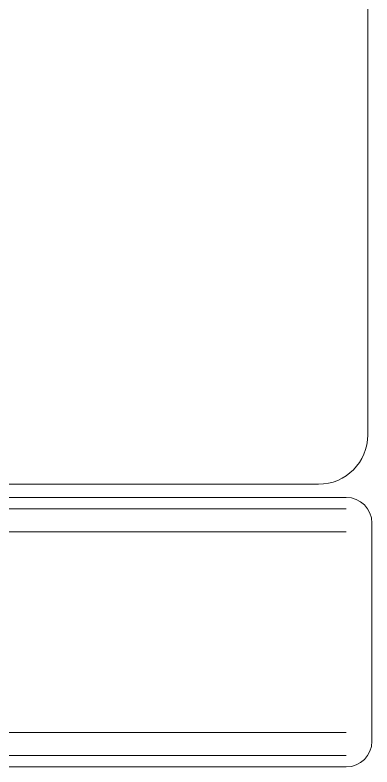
# Model space of a CAD drawing. Header units: millimetres. Extents: x -2143172 to 5255, y -610845 to 279739.
# Drawn here: x -1168093.1 to -1167909.8, y -589298 to -588911.3 of the extents above; entities that cross this region are included whole.
import ezdxf

# ---------------------------------------------------------------- set-up
doc = ezdxf.new("R2010")
doc.units = ezdxf.units.MM
doc.header["$LTSCALE"] = 30
doc.layers.add('LOADING', color=163, linetype='Continuous', lineweight=5)

# ---------------------------------------------------------------- blocks, each defined once
blk = doc.blocks.new('GF21008-P')
at = {"layer": 'LOADING'}
for p, q in [((0.68432, -0.20374), (0.79645, -0.20374)), ((0.02235, -0.20585), (0.63897, -0.20585)), ((0.67107, -0.77123), (0.67107, -0.21699)), ((0.67698, -0.77123), (0.67698, -0.21699)), ((0.6888, -0.77123), (0.6888, -0.21699)), ((0.79197, -0.76339), (0.79197, -0.21699)), ((0.80379, -0.76339), (0.80379, -0.21699)), ((0.8097, -0.76339), (0.8097, -0.21699)), ((0.66431, -0.74126), (0.66431, -0.23119))]:
    blk.add_line(p, q, dxfattribs=at)
for centre, radius, start, end in [((0.68432, -0.21699), 0.01325, 90, 180), ((0.79645, -0.21699), 0.01325, 0, 90), ((0.63897, -0.23119), 0.02534, 0, 90)]:
    blk.add_arc(centre, radius, start, end, dxfattribs=at)

msp = doc.modelspace()

# ---------------------------------------------------------------- block references
at = {"layer": 'LOADING', "xscale": 1000, "yscale": 1000, "zscale": 1000, "rotation": 269.9999999999998}
msp.add_blockref('GF21008-P', (-1167706.08, -588488.25, 0.1), dxfattribs=at)

doc.saveas('drawing.dxf')
